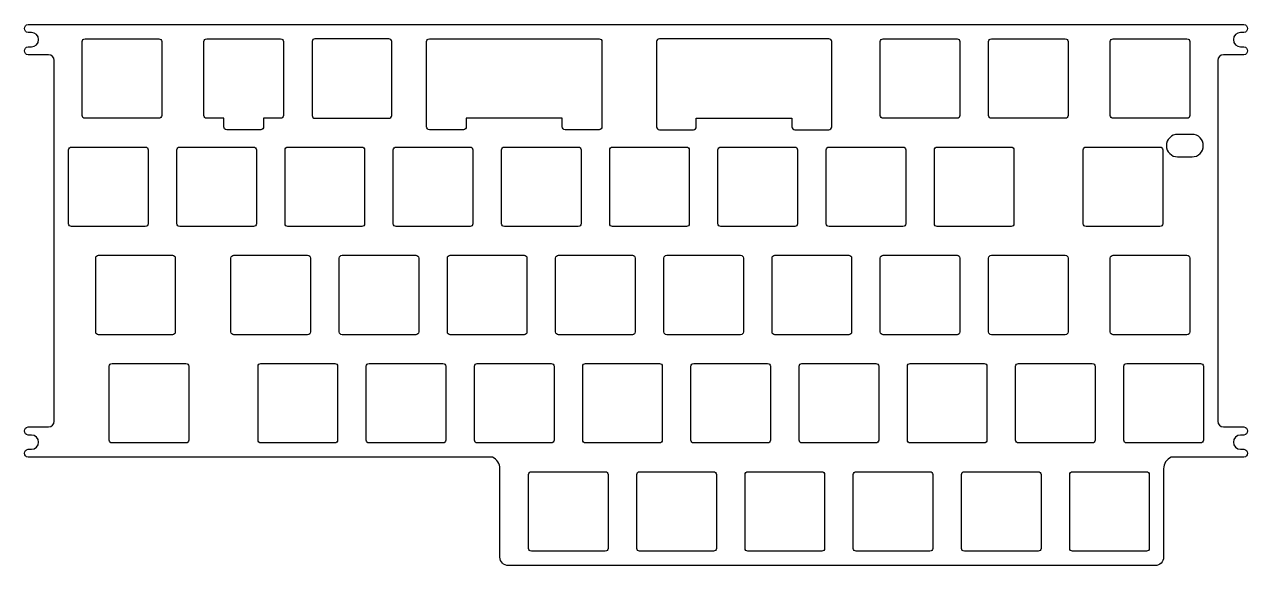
# Model space of a CAD drawing. Header units: millimetres. Extents: x -210 to 5, y 0 to 95.
import ezdxf

# ---------------------------------------------------------------- set-up
doc = ezdxf.new("R2010")
doc.units = ezdxf.units.MM
doc.layers.get('0').update_dxf_attribs({"linetype": 'CONTINUOUS'})

msp = doc.modelspace()

# ---------------------------------------------------------------- linework, layer by layer
for points in [[(4.625, 89.9), (1, 89.9, 0.414213562), (0, 88.9), (0, 25.4, 0.414213562), (1, 24.4), (4.625, 24.4, -0.877192982), (4.625, 22.975), (4, 22.975, 1), (4, 20.475), (4.625, 20.475, -0.877192982), (4.625, 19.05), (-8.20212, 19.05, 0.300796042), (-9.525, 17.05), (-9.525, 1.5, -0.414213562), (-11.025, 0), (-124.85, 0, -0.414213562), (-126.35, 1.5), (-126.35, 17.05, 0.300796042), (-127.67288, 19.05), (-209.4125, 19.05, -0.877192982), (-209.4125, 20.475), (-208.7875, 20.475, 1), (-208.7875, 22.975), (-209.4125, 22.975, -0.877192982), (-209.4125, 24.4), (-205.7875, 24.4, 0.414213562), (-204.7875, 25.4), (-204.7875, 88.9, 0.414213562), (-205.7875, 89.9), (-209.4125, 89.9, -0.877192982), (-209.4125, 91.325), (-208.7875, 91.325, 1), (-208.7875, 93.825), (-209.4125, 93.825, -0.877192982), (-209.4125, 95.25), (4.625, 95.25, -0.877192982), (4.625, 93.825), (4, 93.825, 1), (4, 91.325), (4.625, 91.325, -0.877192982)], [(-199.88125, 92.225, -0.414213562), (-199.38125, 92.725), (-186.38125, 92.725, -0.414213562), (-185.88125, 92.225), (-185.88125, 79.225, -0.414213562), (-186.38125, 78.725), (-199.38125, 78.725, -0.414213562), (-199.88125, 79.225)], [(-178.45, 92.225, -0.414213562), (-177.95, 92.725), (-164.95, 92.725, -0.414213562), (-164.45, 92.225), (-164.45, 79.225, -0.414213562), (-164.95, 78.725), (-167.94375, 78.725), (-167.94375, 77.225, -0.414213562), (-168.44375, 76.725), (-174.44375, 76.725, -0.414213562), (-174.94375, 77.225), (-174.94375, 78.725), (-177.95, 78.725, -0.414213562), (-178.45, 79.225)], [(-145.4, 79.225), (-145.4, 92.225, 0.414213562), (-145.9, 92.725), (-158.9, 92.725, 0.414213562), (-159.4, 92.225), (-159.4, 79.225, 0.414213562), (-158.9, 78.725), (-145.9, 78.725, 0.414213562)], [(-138.763, 76.725, -0.414213562), (-139.263, 77.225), (-139.263, 92.225, -0.414213562), (-138.763, 92.725), (-108.887, 92.725, -0.414213562), (-108.387, 92.225), (-108.387, 77.225, -0.414213562), (-108.887, 76.725), (-114.887, 76.725, -0.414213562), (-115.387, 77.225), (-115.387, 78.725), (-132.263, 78.725), (-132.263, 77.225, -0.414213562), (-132.763, 76.725)], [(-74.94375, 78.725), (-74.94375, 77.225, 0.414213562), (-74.44375, 76.725), (-68.44375, 76.725, 0.414213562), (-67.94375, 77.225), (-67.94375, 92.225, 0.414213562), (-68.44375, 92.725), (-98.28175, 92.725, 0.414213562), (-98.78175, 92.225), (-98.78175, 77.225, 0.414213562), (-98.28175, 76.725), (-92.28175, 76.725, 0.414213562), (-91.78175, 77.225), (-91.78175, 78.725)], [(-45.3875, 79.225, -0.414213562), (-45.8875, 78.725), (-58.8875, 78.725, -0.414213562), (-59.3875, 79.225), (-59.3875, 92.225, -0.414213562), (-58.8875, 92.725), (-45.8875, 92.725, -0.414213562), (-45.3875, 92.225)], [(-26.3375, 79.225, -0.414213562), (-26.8375, 78.725), (-39.8375, 78.725, -0.414213562), (-40.3375, 79.225), (-40.3375, 92.225, -0.414213562), (-39.8375, 92.725), (-26.8375, 92.725, -0.414213562), (-26.3375, 92.225)], [(-4.90625, 79.225, -0.414213562), (-5.40625, 78.725), (-18.40625, 78.725, -0.414213562), (-18.90625, 79.225), (-18.90625, 92.225, -0.414213562), (-18.40625, 92.725), (-5.40625, 92.725, -0.414213562), (-4.90625, 92.225)], [(-7.05458, 71.93721), (-4.51458, 71.93721, 1), (-4.51458, 75.89439), (-7.05458, 75.89439, 1)], [(-201.7625, 59.675, -0.414213562), (-202.2625, 60.175), (-202.2625, 73.175, -0.414213562), (-201.7625, 73.675), (-188.7625, 73.675, -0.414213562), (-188.2625, 73.175), (-188.2625, 60.175, -0.414213562), (-188.7625, 59.675)], [(-182.7125, 59.675, -0.414213562), (-183.2125, 60.175), (-183.2125, 73.175, -0.414213562), (-182.7125, 73.675), (-169.7125, 73.675, -0.414213562), (-169.2125, 73.175), (-169.2125, 60.175, -0.414213562), (-169.7125, 59.675)], [(-163.6625, 59.675, -0.414213562), (-164.1625, 60.175), (-164.1625, 73.175, -0.414213562), (-163.6625, 73.675), (-150.6625, 73.675, -0.414213562), (-150.1625, 73.175), (-150.1625, 60.175, -0.414213562), (-150.6625, 59.675)], [(-144.6125, 59.675, -0.414213562), (-145.1125, 60.175), (-145.1125, 73.175, -0.414213562), (-144.6125, 73.675), (-131.6125, 73.675, -0.414213562), (-131.1125, 73.175), (-131.1125, 60.175, -0.414213562), (-131.6125, 59.675)], [(-125.5625, 59.675, -0.414213562), (-126.0625, 60.175), (-126.0625, 73.175, -0.414213562), (-125.5625, 73.675), (-112.5625, 73.675, -0.414213562), (-112.0625, 73.175), (-112.0625, 60.175, -0.414213562), (-112.5625, 59.675)], [(-93.5125, 73.675, -0.414213562), (-93.0125, 73.175), (-93.0125, 60.175, -0.414213562), (-93.5125, 59.675), (-106.5125, 59.675, -0.414213562), (-107.0125, 60.175), (-107.0125, 73.175, -0.414213562), (-106.5125, 73.675)], [(-74.4625, 73.675, -0.414213562), (-73.9625, 73.175), (-73.9625, 60.175, -0.414213562), (-74.4625, 59.675), (-87.4625, 59.675, -0.414213562), (-87.9625, 60.175), (-87.9625, 73.175, -0.414213562), (-87.4625, 73.675)], [(-55.4125, 73.675, -0.414213562), (-54.9125, 73.175), (-54.9125, 60.175, -0.414213562), (-55.4125, 59.675), (-68.4125, 59.675, -0.414213562), (-68.9125, 60.175), (-68.9125, 73.175, -0.414213562), (-68.4125, 73.675)], [(-36.3625, 73.675, -0.414213562), (-35.8625, 73.175), (-35.8625, 60.175, -0.414213562), (-36.3625, 59.675), (-49.3625, 59.675, -0.414213562), (-49.8625, 60.175), (-49.8625, 73.175, -0.414213562), (-49.3625, 73.675)], [(-10.16875, 73.675, -0.414213562), (-9.66875, 73.175), (-9.66875, 60.175, -0.414213562), (-10.16875, 59.675), (-23.16875, 59.675, -0.414213562), (-23.66875, 60.175), (-23.66875, 73.175, -0.414213562), (-23.16875, 73.675)], [(-197, 40.625, -0.414213562), (-197.5, 41.125), (-197.5, 54.125, -0.414213562), (-197, 54.625), (-184, 54.625, -0.414213562), (-183.5, 54.125), (-183.5, 41.125, -0.414213562), (-184, 40.625)], [(-173.1875, 40.625, -0.414213562), (-173.6875, 41.125), (-173.6875, 54.125, -0.414213562), (-173.1875, 54.625), (-160.1875, 54.625, -0.414213562), (-159.6875, 54.125), (-159.6875, 41.125, -0.414213562), (-160.1875, 40.625)], [(-141.1375, 54.625, -0.414213562), (-140.6375, 54.125), (-140.6375, 41.125, -0.414213562), (-141.1375, 40.625), (-154.1375, 40.625, -0.414213562), (-154.6375, 41.125), (-154.6375, 54.125, -0.414213562), (-154.1375, 54.625)], [(-122.0875, 54.625, -0.414213562), (-121.5875, 54.125), (-121.5875, 41.125, -0.414213562), (-122.0875, 40.625), (-135.0875, 40.625, -0.414213562), (-135.5875, 41.125), (-135.5875, 54.125, -0.414213562), (-135.0875, 54.625)], [(-103.0375, 54.625, -0.414213562), (-102.5375, 54.125), (-102.5375, 41.125, -0.414213562), (-103.0375, 40.625), (-116.0375, 40.625, -0.414213562), (-116.5375, 41.125), (-116.5375, 54.125, -0.414213562), (-116.0375, 54.625)], [(-83.9875, 54.625, -0.414213562), (-83.4875, 54.125), (-83.4875, 41.125, -0.414213562), (-83.9875, 40.625), (-96.9875, 40.625, -0.414213562), (-97.4875, 41.125), (-97.4875, 54.125, -0.414213562), (-96.9875, 54.625)], [(-64.9375, 54.625, -0.414213562), (-64.4375, 54.125), (-64.4375, 41.125, -0.414213562), (-64.9375, 40.625), (-77.9375, 40.625, -0.414213562), (-78.4375, 41.125), (-78.4375, 54.125, -0.414213562), (-77.9375, 54.625)], [(-59.3875, 54.125, -0.414213562), (-58.8875, 54.625), (-45.8875, 54.625, -0.414213562), (-45.3875, 54.125), (-45.3875, 41.125, -0.414213562), (-45.8875, 40.625), (-58.8875, 40.625, -0.414213562), (-59.3875, 41.125)], [(-39.8375, 40.625, -0.414213562), (-40.3375, 41.125), (-40.3375, 54.125, -0.414213562), (-39.8375, 54.625), (-26.8375, 54.625, -0.414213562), (-26.3375, 54.125), (-26.3375, 41.125, -0.414213562), (-26.8375, 40.625)], [(-5.40625, 54.625, -0.414213562), (-4.90625, 54.125), (-4.90625, 41.125, -0.414213562), (-5.40625, 40.625), (-18.40625, 40.625, -0.414213562), (-18.90625, 41.125), (-18.90625, 54.125, -0.414213562), (-18.40625, 54.625)], [(-194.61875, 21.575, -0.414213562), (-195.11875, 22.075), (-195.11875, 35.075, -0.414213562), (-194.61875, 35.575), (-181.61875, 35.575, -0.414213562), (-181.11875, 35.075), (-181.11875, 22.075, -0.414213562), (-181.61875, 21.575)], [(-168.425, 21.575, -0.414213562), (-168.925, 22.075), (-168.925, 35.075, -0.414213562), (-168.425, 35.575), (-155.425, 35.575, -0.414213562), (-154.925, 35.075), (-154.925, 22.075, -0.414213562), (-155.425, 21.575)], [(-149.375, 21.575, -0.414213562), (-149.875, 22.075), (-149.875, 35.075, -0.414213562), (-149.375, 35.575), (-136.375, 35.575, -0.414213562), (-135.875, 35.075), (-135.875, 22.075, -0.414213562), (-136.375, 21.575)], [(-130.325, 21.575, -0.414213562), (-130.825, 22.075), (-130.825, 35.075, -0.414213562), (-130.325, 35.575), (-117.325, 35.575, -0.414213562), (-116.825, 35.075), (-116.825, 22.075, -0.414213562), (-117.325, 21.575)], [(-111.275, 21.575, -0.414213562), (-111.775, 22.075), (-111.775, 35.075, -0.414213562), (-111.275, 35.575), (-98.275, 35.575, -0.414213562), (-97.775, 35.075), (-97.775, 22.075, -0.414213562), (-98.275, 21.575)], [(-92.225, 21.575, -0.414213562), (-92.725, 22.075), (-92.725, 35.075, -0.414213562), (-92.225, 35.575), (-79.225, 35.575, -0.414213562), (-78.725, 35.075), (-78.725, 22.075, -0.414213562), (-79.225, 21.575)], [(-73.175, 21.575, -0.414213562), (-73.675, 22.075), (-73.675, 35.075, -0.414213562), (-73.175, 35.575), (-60.175, 35.575, -0.414213562), (-59.675, 35.075), (-59.675, 22.075, -0.414213562), (-60.175, 21.575)], [(-54.125, 21.575, -0.414213562), (-54.625, 22.075), (-54.625, 35.075, -0.414213562), (-54.125, 35.575), (-41.125, 35.575, -0.414213562), (-40.625, 35.075), (-40.625, 22.075, -0.414213562), (-41.125, 21.575)], [(-35.075, 21.575, -0.414213562), (-35.575, 22.075), (-35.575, 35.075, -0.414213562), (-35.075, 35.575), (-22.075, 35.575, -0.414213562), (-21.575, 35.075), (-21.575, 22.075, -0.414213562), (-22.075, 21.575)], [(-16.025, 21.575, -0.414213562), (-16.525, 22.075), (-16.525, 35.075, -0.414213562), (-16.025, 35.575), (-3.025, 35.575, -0.414213562), (-2.525, 35.075), (-2.525, 22.075, -0.414213562), (-3.025, 21.575)], [(-121.3, 16.025, -0.414213562), (-120.8, 16.525), (-107.8, 16.525, -0.414213562), (-107.3, 16.025), (-107.3, 3.025, -0.414213562), (-107.8, 2.525), (-120.8, 2.525, -0.414213562), (-121.3, 3.025)], [(-102.25, 16.025, -0.414213562), (-101.75, 16.525), (-88.75, 16.525, -0.414213562), (-88.25, 16.025), (-88.25, 3.025, -0.414213562), (-88.75, 2.525), (-101.75, 2.525, -0.414213562), (-102.25, 3.025)], [(-83.2, 16.025, -0.414213562), (-82.7, 16.525), (-69.7, 16.525, -0.414213562), (-69.2, 16.025), (-69.2, 3.025, -0.414213562), (-69.7, 2.525), (-82.7, 2.525, -0.414213562), (-83.2, 3.025)], [(-63.65, 2.525, -0.414213562), (-64.15, 3.025), (-64.15, 16.025, -0.414213562), (-63.65, 16.525), (-50.65, 16.525, -0.414213562), (-50.15, 16.025), (-50.15, 3.025, -0.414213562), (-50.65, 2.525)], [(-44.6, 2.525, -0.414213562), (-45.1, 3.025), (-45.1, 16.025, -0.414213562), (-44.6, 16.525), (-31.6, 16.525, -0.414213562), (-31.1, 16.025), (-31.1, 3.025, -0.414213562), (-31.6, 2.525)], [(-25.55, 2.525, -0.414213562), (-26.05, 3.025), (-26.05, 16.025, -0.414213562), (-25.55, 16.525), (-12.55, 16.525, -0.414213562), (-12.05, 16.025), (-12.05, 3.025, -0.414213562), (-12.55, 2.525)]]:
    msp.add_lwpolyline(points, format="xyb", close=True)

doc.saveas('drawing.dxf')
